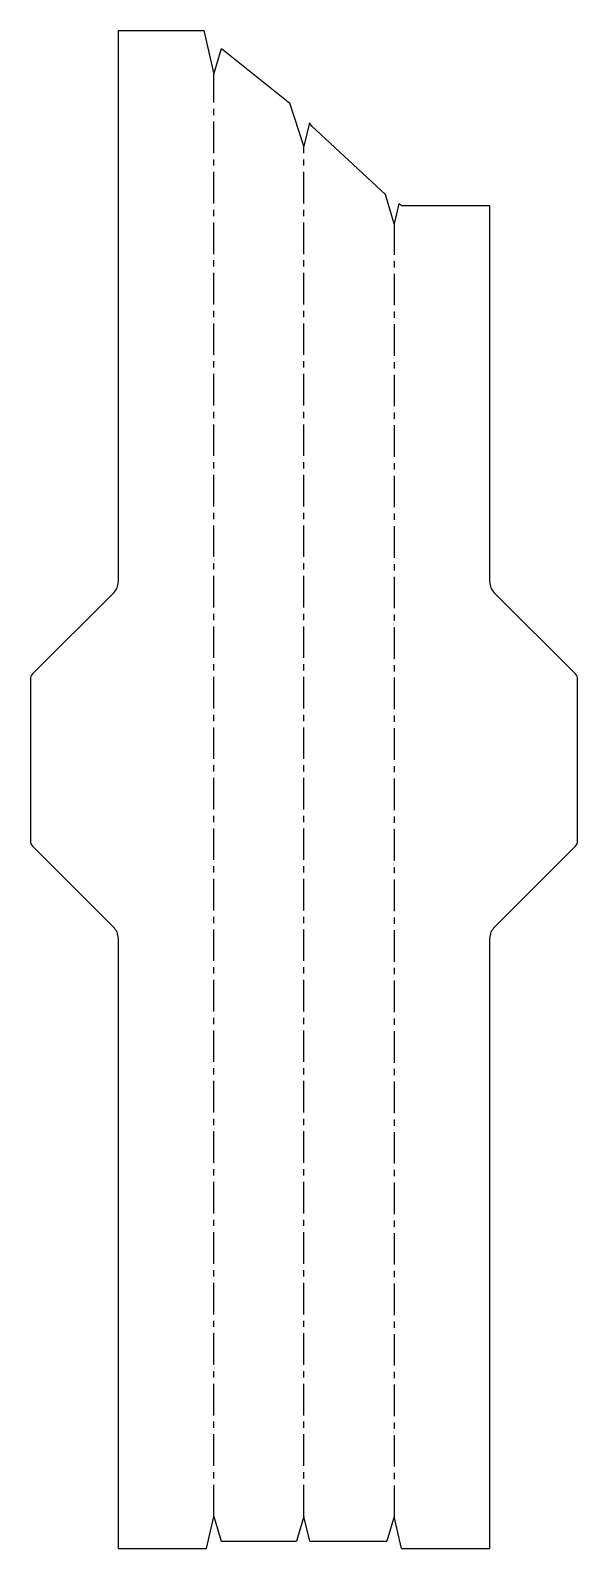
# Model space of a CAD drawing. Extents: x 24 to 245, y 8 to 619.
import ezdxf

# ---------------------------------------------------------------- set-up
doc = ezdxf.new("R2010")
doc.units = 0
doc.linetypes.add('CENTERX2', pattern=[20.32, 12.7, -2.54, 2.54, -2.54])
doc.layers.get('0').update_dxf_attribs({"linetype": 'CONTINUOUS'})

msp = doc.modelspace()

# ---------------------------------------------------------------- linework, layer by layer
at = {"color": 7, "linetype": 'CONTINUOUS'}
for p, q in [((59.84, 619.21), (59.84, 397.16)), ((59.84, 619.21), (94.29, 619.21)), ((101.51, 611.94), (101.49, 611.95)), ((101.51, 611.94), (129, 589.94)), ((137.81, 580.6), (136.83, 581.94)), ((137.81, 580.6), (167.53, 553.1)), ((174.12, 548.54), (172.87, 549.39)), ((209.5, 548.54), (174.12, 548.54)), ((209.5, 397.16), (209.5, 548.54)), ((58.09, 392.92), (25.37, 360.2)), ((243.98, 360.2), (211.26, 392.92)), ((24.49, 358.08), (24.49, 293.05)), ((244.85, 293.05), (244.85, 358.08)), ((25.37, 290.93), (58.09, 258.21)), ((211.26, 258.21), (243.98, 290.93)), ((59.84, 253.97), (59.84, 8.21)), ((209.5, 8.21), (209.5, 253.97)), ((59.84, 8.21), (95.37, 8.21)), ((101.37, 11.21), (131.67, 11.21)), ((136.98, 11.21), (167.98, 11.21)), ((173.98, 8.21), (209.5, 8.21))]:
    msp.add_line(p, q, dxfattribs=at)
for p, q in [((94.29, 619.21), (98.37, 601.53)), ((98.37, 601.53), (101.49, 611.95)), ((134.67, 572.59), (129, 589.94)), ((136.83, 581.94), (134.67, 572.59)), ((171.03, 541.42), (167.53, 553.1)), ((172.87, 549.39), (171.03, 541.42)), ((95.37, 8.21), (98.37, 21.21)), ((98.37, 21.21), (101.37, 11.21)), ((134.67, 21.21), (131.67, 11.21)), ((136.98, 11.21), (134.67, 21.21)), ((170.98, 21.21), (167.98, 11.21)), ((173.98, 8.21), (170.98, 21.21))]:
    msp.add_line(p, q)
at = {"color": 7, "linetype": 'CENTERX2'}
for p, q in [((98.37, 21.21), (98.37, 601.53)), ((134.67, 21.21), (134.67, 572.59)), ((170.98, 541.6), (170.98, 21.21))]:
    msp.add_line(p, q, dxfattribs=at)
at = {"color": 7, "linetype": 'CONTINUOUS'}
for centre, radius, start, end in [((53.84, 397.16), 6, 315, 0), ((215.5, 397.16), 6, 180, 225), ((27.49, 358.08), 3, 135, 180), ((241.85, 358.08), 3, 360, 45), ((27.49, 293.05), 3, 180, 225), ((241.85, 293.05), 3, 315, 360), ((53.84, 253.97), 6, 0, 45), ((215.5, 253.97), 6, 135, 180)]:
    msp.add_arc(centre, radius, start, end, dxfattribs=at)

doc.saveas('drawing.dxf')
